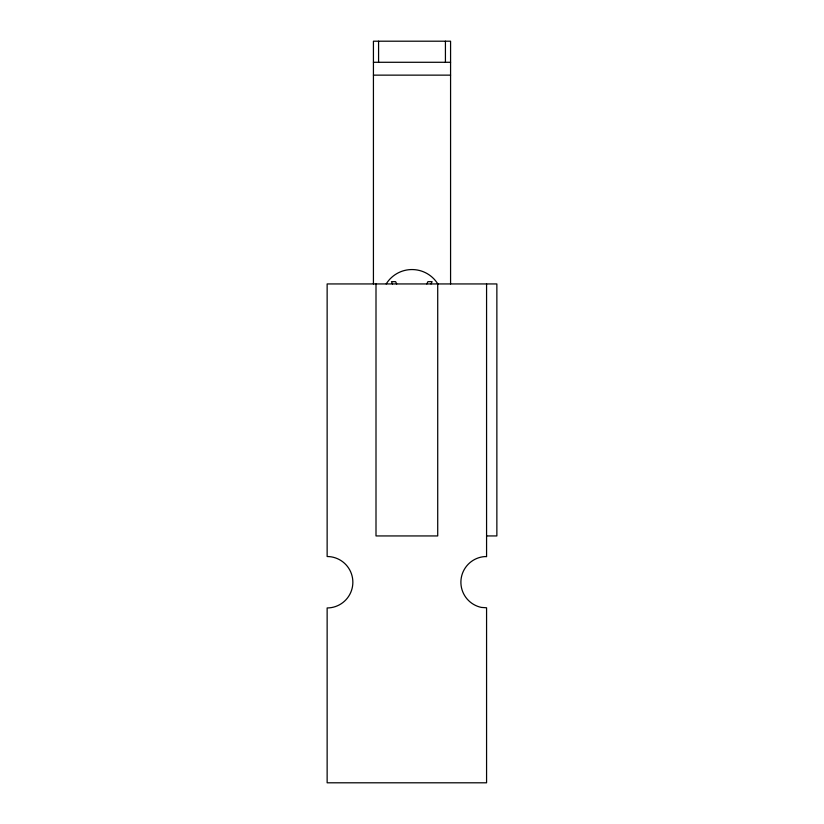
<?xml version="1.0" encoding="UTF-8"?>
<svg xmlns="http://www.w3.org/2000/svg" width="824" height="824" viewBox="0 0 824 824"><rect width="100%" height="100%" fill="white"/><g stroke="black" fill="none" stroke-linecap="round" stroke-linejoin="round"><path stroke-width="1.24" d="M426.822 283.94L427.903 281.654L432.106 281.654L431.014 283.94M373.427 62.284L450.574 62.284M373.427 75.139L450.574 75.139M486.572 535.94L496.862 535.94L496.862 283.94L327.138 283.94L327.138 556.519A25.719 25.719 0 0 1 352.857 582.228A25.719 25.719 0 0 1 327.138 607.947L327.138 782.8L486.572 782.8L486.572 607.782L481.432 607.422A25.719 25.719 0 0 1 485.017 556.561L486.572 556.674L486.572 283.94M396.684 283.94L395.623 281.654L391.452 281.654L392.502 283.94M450.574 283.94L450.574 41.2L373.427 41.2L373.427 283.94M445.423 41.2L445.423 62.284M437.719 283.94L437.719 535.94L376.002 535.94L376.002 283.94M378.577 41.2L378.577 62.284M386.188 283.94A30.344 30.344 0 0 1 437.812 283.94"/></g></svg>
